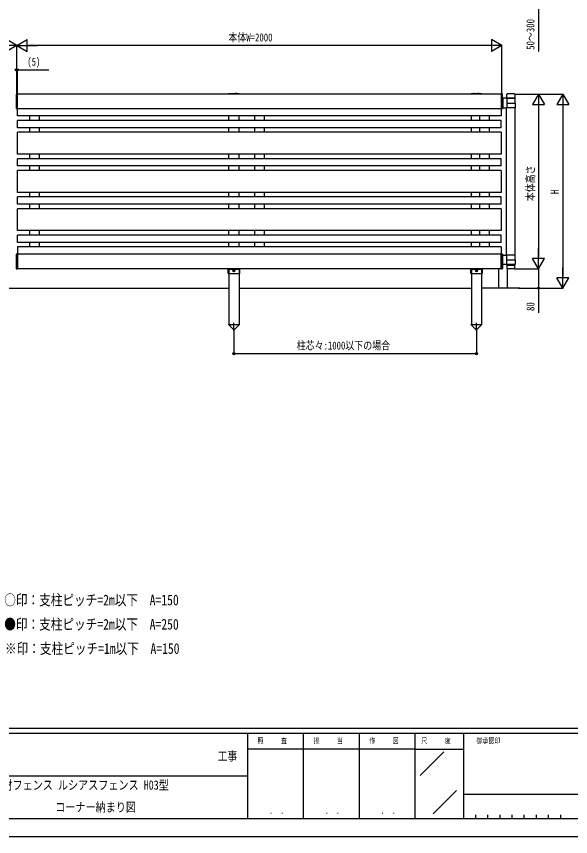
# Model space of a CAD drawing. Units: millimetres, scale not verified. Extents: x -4205 to 4205, y -2970 to 2970.
# Drawn here: x 342 to 2627, y -2970 to 411 of the extents above; entities that cross this region are included whole.
import ezdxf
from ezdxf.enums import TextEntityAlignment as Align

# ---------------------------------------------------------------- set-up
doc = ezdxf.new("R2010")
doc.units = ezdxf.units.MM
doc.header["$LTSCALE"] = 10
for name, color, linetype in [('0-2_USER1', 3, 'Continuous'), ('0-3_YKK_A1', 4, 'Continuous'), ('0-4_YKK_D', 6, 'Continuous'), ('0-5_YKK_ZWAK', 7, 'Continuous')]:
    doc.layers.add(name, color=color, linetype=linetype)
doc.styles.add('ＭＳ ゴシック', font='')
doc.styles.get('ＭＳ ゴシック').set_extended_font_data('MS Gothic')

msp = doc.modelspace()

# ---------------------------------------------------------------- linework, layer by layer
at = {"layer": '0-3_YKK_A1'}
for p, q in [((345.94, 89.46), (345.44, 89.46)), ((2340.94, 90.38), (345.94, 90.38)), ((345.94, 0.38), (345.94, 90.38)), ((1259.94, 91.58), (1217.94, 91.58)), ((1227.94, 92.58), (1232.44, 92.58)), ((1249.94, 92.58), (1245.44, 92.58)), ((2259.94, 91.58), (2217.94, 91.58)), ((2227.94, 92.58), (2232.44, 92.58)), ((2249.94, 92.58), (2245.44, 92.58)), ((2341.44, 90.88), (2341.44, 29.88)), ((2341.44, 90.88), (2344.94, 90.88)), ((2345.94, 30.88), (2345.94, 89.88)), ((2398.64, 73.08), (2345.94, 73.08)), ((2345.94, 73.08), (2345.94, 33.68)), ((2348.44, 73.08), (2348.44, 33.68)), ((2364.74, 73.08), (2364.74, 89.88)), ((2364.74, 74.08), (2366.47, 75.08)), ((2364.74, 74.08), (2364.74, 73.08)), ((2364.74, 74.08), (2397.14, 74.08)), ((2364.91, 73.08), (2364.91, 53.38)), ((2396.14, 90.88), (2365.74, 90.88)), ((2366.47, 75.08), (2395.41, 75.08)), ((2397.14, 74.08), (2395.41, 75.08)), ((2397.14, 89.88), (2397.14, 73.08)), ((2397.14, 74.08), (2397.14, 73.08)), ((2398.64, 53.38), (2398.64, 73.08)), ((2364.64, 53.38), (2364.64, 33.68)), ((2364.64, 53.38), (2398.64, 53.38)), ((2398.64, 53.38), (2398.64, 33.68)), ((345.94, 31.46), (345.44, 31.46)), ((2340.94, 29.88), (345.94, 29.88)), ((2340.94, 0.38), (345.94, 0.38)), ((395.44, 0.38), (395.44, -18.37)), ((435.44, 0.38), (435.44, -18.37)), ((1217.94, -18.37), (1217.94, 0.38)), ((1259.94, -18.37), (1259.94, 0.38)), ((1323.44, 0.38), (1323.44, -18.37)), ((1363.44, 0.38), (1363.44, -18.37)), ((2217.94, -18.37), (2217.94, 0.38)), ((2251.44, 0.38), (2251.44, -18.37)), ((2291.44, 0.38), (2291.44, -18.37)), ((2341.44, 29.88), (2344.94, 29.88)), ((2345.94, 33.68), (2364.64, 33.68)), ((2363.44, -572.92), (2363.44, 33.68)), ((2398.64, 33.68), (2364.64, 33.68)), ((2398.44, -572.92), (2398.44, 33.68)), ((2340.94, -18.37), (345.94, -18.37)), ((345.94, -48.37), (345.94, -18.37)), ((2340.94, -48.37), (2340.94, -18.37)), ((2340.94, -48.37), (345.94, -48.37)), ((2340.94, -67.12), (345.94, -67.12)), ((345.94, -157.12), (345.94, -67.12)), ((395.44, -48.37), (395.44, -67.12)), ((435.44, -48.37), (435.44, -67.12)), ((1217.94, -67.12), (1217.94, -48.37)), ((1259.94, -67.12), (1259.94, -48.37)), ((1323.44, -48.37), (1323.44, -67.12)), ((1363.44, -48.37), (1363.44, -67.12)), ((2217.94, -67.12), (2217.94, -48.37)), ((2251.44, -48.37), (2251.44, -67.12)), ((2291.44, -48.37), (2291.44, -67.12)), ((2340.94, -67.12), (2340.94, -157.12)), ((2340.94, -157.12), (345.94, -157.12)), ((395.44, -157.12), (395.44, -175.87)), ((435.44, -157.12), (435.44, -175.87)), ((1217.94, -175.87), (1217.94, -157.12)), ((1259.94, -175.87), (1259.94, -157.12)), ((1323.44, -157.12), (1323.44, -175.87)), ((1363.44, -157.12), (1363.44, -175.87)), ((2217.94, -175.87), (2217.94, -157.12)), ((2251.44, -157.12), (2251.44, -175.87)), ((2291.44, -157.12), (2291.44, -175.87)), ((2340.94, -175.87), (345.94, -175.87)), ((345.94, -205.87), (345.94, -175.87)), ((2340.94, -205.87), (2340.94, -175.87)), ((2340.94, -205.87), (345.94, -205.87)), ((2340.94, -224.62), (345.94, -224.62)), ((345.94, -314.62), (345.94, -224.62)), ((395.44, -205.87), (395.44, -224.62)), ((435.44, -205.87), (435.44, -224.62)), ((1217.94, -224.62), (1217.94, -205.87)), ((1259.94, -224.62), (1259.94, -205.87)), ((1323.44, -205.87), (1323.44, -224.62)), ((1363.44, -205.87), (1363.44, -224.62)), ((2217.94, -224.62), (2217.94, -205.87)), ((2251.44, -205.87), (2251.44, -224.62)), ((2291.44, -205.87), (2291.44, -224.62)), ((2340.94, -224.62), (2340.94, -314.62)), ((2340.94, -314.62), (345.94, -314.62)), ((2340.94, -333.37), (345.94, -333.37)), ((345.94, -363.37), (345.94, -333.37)), ((395.44, -314.62), (395.44, -333.37)), ((435.44, -314.62), (435.44, -333.37)), ((1217.94, -333.37), (1217.94, -314.62)), ((1259.94, -333.37), (1259.94, -314.62)), ((1323.44, -314.62), (1323.44, -333.37)), ((1363.44, -314.62), (1363.44, -333.37)), ((2217.94, -333.37), (2217.94, -314.62)), ((2251.44, -314.62), (2251.44, -333.37)), ((2291.44, -314.62), (2291.44, -333.37)), ((2340.94, -363.37), (2340.94, -333.37)), ((2340.94, -363.37), (345.94, -363.37)), ((395.44, -363.37), (395.44, -382.12)), ((435.44, -363.37), (435.44, -382.12)), ((1217.94, -382.12), (1217.94, -363.37)), ((1259.94, -382.12), (1259.94, -363.37)), ((1323.44, -363.37), (1323.44, -382.12)), ((1363.44, -363.37), (1363.44, -382.12)), ((2217.94, -382.12), (2217.94, -363.37)), ((2251.44, -363.37), (2251.44, -382.12)), ((2291.44, -363.37), (2291.44, -382.12)), ((2340.94, -382.12), (345.94, -382.12)), ((345.94, -472.12), (345.94, -382.12)), ((2340.94, -382.12), (2340.94, -472.12)), ((2340.94, -472.12), (345.94, -472.12)), ((395.44, -472.12), (395.44, -490.87)), ((435.44, -472.12), (435.44, -490.87)), ((1217.94, -490.87), (1217.94, -472.12)), ((1259.94, -490.87), (1259.94, -472.12)), ((1323.44, -472.12), (1323.44, -490.87)), ((1363.44, -472.12), (1363.44, -490.87)), ((2217.94, -490.87), (2217.94, -472.12)), ((2251.44, -472.12), (2251.44, -490.87)), ((2291.44, -472.12), (2291.44, -490.87)), ((2340.94, -490.87), (345.94, -490.87)), ((345.94, -520.87), (345.94, -490.87)), ((2340.94, -520.87), (2340.94, -490.87)), ((2340.94, -520.87), (345.94, -520.87)), ((2340.94, -539.62), (345.94, -539.62)), ((345.94, -539.62), (345.94, -629.62)), ((395.44, -520.87), (395.44, -539.62)), ((435.44, -520.87), (435.44, -539.62)), ((1217.94, -539.62), (1217.94, -520.87)), ((1259.94, -539.62), (1259.94, -520.87)), ((1323.44, -520.87), (1323.44, -539.62)), ((1363.44, -520.87), (1363.44, -539.62)), ((2217.94, -539.62), (2217.94, -520.87)), ((2251.44, -520.87), (2251.44, -539.62)), ((2291.44, -520.87), (2291.44, -539.62)), ((345.94, -570.54), (345.44, -570.54)), ((2340.94, -569.12), (345.94, -569.12)), ((2341.44, -630.12), (2341.44, -569.12)), ((2341.44, -569.12), (2344.94, -569.12)), ((2345.94, -570.12), (2345.94, -629.12)), ((2345.94, -572.92), (2364.64, -572.92)), ((2345.94, -612.32), (2345.94, -572.92)), ((2348.44, -612.32), (2348.44, -572.92)), ((2364.64, -592.62), (2364.64, -572.92)), ((2398.64, -572.92), (2364.64, -572.92)), ((2398.64, -592.62), (2398.64, -572.92)), ((2364.64, -592.62), (2398.64, -592.62)), ((2364.91, -612.32), (2364.91, -592.62)), ((2398.64, -592.62), (2398.64, -612.32)), ((345.94, -628.54), (345.44, -628.54)), ((2340.94, -629.62), (345.94, -629.62)), ((1215.69, -632.59), (1217.69, -632.59)), ((1215.69, -648.59), (1215.69, -632.59)), ((1217.69, -629.62), (1217.69, -632.59)), ((1217.69, -631.59), (1260.19, -631.59)), ((1217.94, -629.54), (1217.94, -859.54)), ((1234.39, -637.59), (1243.49, -637.59)), ((1234.44, -637.59), (1243.44, -637.59)), ((1236.87, -637.24), (1236.87, -637.94)), ((1236.87, -637.24), (1238.09, -637.24)), ((1236.87, -637.94), (1238.09, -637.94)), ((1238.59, -635.52), (1239.29, -635.52)), ((1238.59, -635.52), (1238.59, -636.74)), ((1238.59, -638.44), (1238.59, -639.67)), ((1238.59, -639.67), (1239.29, -639.67)), ((1238.94, -642.14), (1238.94, -633.04)), ((1239.29, -635.52), (1239.29, -636.74)), ((1239.29, -638.44), (1239.29, -639.67)), ((1239.79, -637.24), (1241.02, -637.24)), ((1239.79, -637.94), (1241.02, -637.94)), ((1241.02, -637.24), (1241.02, -637.94)), ((1259.94, -629.54), (1259.94, -859.54)), ((1260.19, -629.62), (1260.19, -632.59)), ((1260.19, -632.59), (1262.19, -632.59)), ((1262.19, -632.59), (1262.19, -648.59)), ((2215.69, -632.59), (2217.69, -632.59)), ((2215.69, -648.59), (2215.69, -632.59)), ((2217.69, -629.62), (2217.69, -632.59)), ((2217.69, -631.59), (2260.19, -631.59)), ((2217.94, -629.54), (2217.94, -859.54)), ((2234.39, -637.59), (2243.49, -637.59)), ((2234.44, -637.59), (2243.44, -637.59)), ((2236.86, -637.24), (2236.86, -637.94)), ((2236.86, -637.24), (2238.09, -637.24)), ((2236.86, -637.94), (2238.09, -637.94)), ((2238.59, -635.52), (2239.29, -635.52)), ((2238.59, -635.52), (2238.59, -636.74)), ((2238.59, -638.44), (2238.59, -639.67)), ((2238.59, -639.67), (2239.29, -639.67)), ((2238.94, -642.14), (2238.94, -633.04)), ((2239.29, -635.52), (2239.29, -636.74)), ((2239.29, -638.44), (2239.29, -639.67)), ((2239.79, -637.24), (2241.01, -637.24)), ((2239.79, -637.94), (2241.01, -637.94)), ((2241.01, -637.24), (2241.01, -637.94)), ((2259.94, -629.54), (2259.94, -859.54)), ((2260.19, -629.62), (2260.19, -632.59)), ((2260.19, -632.59), (2262.19, -632.59)), ((2262.19, -632.59), (2262.19, -648.59)), ((2329.59, -629.62), (2329.59, -709.54)), ((2341.44, -630.12), (2344.94, -630.12)), ((2398.64, -612.32), (2345.94, -612.32)), ((2364.74, -613.32), (2364.74, -612.32)), ((2364.74, -612.32), (2364.74, -629.12)), ((2364.74, -613.32), (2366.47, -614.32)), ((2364.74, -613.32), (2397.14, -613.32)), ((2365.59, -630.11), (2365.59, -709.54)), ((2396.14, -630.12), (2365.74, -630.12)), ((2366.47, -614.32), (2395.41, -614.32)), ((2397.14, -613.32), (2395.41, -614.32)), ((2397.14, -613.32), (2397.14, -612.32)), ((2397.14, -629.12), (2397.14, -612.32)), ((1215.69, -648.59), (1262.19, -648.59)), ((2215.69, -648.59), (2262.19, -648.59)), ((259.94, -709.54), (1217.94, -709.54)), ((1259.94, -709.54), (2217.94, -709.54)), ((2418.12, -709.54), (2259.94, -709.54)), ((1217.74, -860.54), (1217.74, -859.54)), ((1217.74, -859.54), (1260.14, -859.54)), ((1217.74, -860.54), (1235.42, -878.08)), ((1238.94, -885.05), (1238.94, -852.57)), ((1260.14, -860.54), (1242.46, -878.08)), ((1260.14, -859.54), (1260.14, -860.54)), ((2217.74, -860.54), (2217.74, -859.54)), ((2217.74, -859.54), (2260.14, -859.54)), ((2217.74, -860.54), (2235.42, -878.08)), ((2238.94, -885.05), (2238.94, -852.57)), ((2260.14, -860.54), (2242.46, -878.08)), ((2260.14, -859.54), (2260.14, -860.54))]:
    msp.add_line(p, q, dxfattribs=at)
for points in [[(345.44, 30.46), (345.44, 90.46), (341.44, 90.46), (341.44, 30.46)], [(345.44, -629.54), (345.44, -569.54), (341.44, -569.54), (341.44, -629.54)]]:
    msp.add_lwpolyline(points, close=True, dxfattribs=at)
for points in [[(2340.94, 90.38), (2340.94, 0.38), (345.94, 0.38)], [(2340.94, -539.62), (2340.94, -629.62), (345.94, -629.62)]]:
    msp.add_lwpolyline(points, dxfattribs=at)
for centre in [(1238.94, -637.59), (2238.94, -637.59)]:
    msp.add_circle(centre, 4.25, dxfattribs=at)
for centre, radius, start, end in [((1217.94, 89.88), 1.7, 90, 162.89536), ((1227.94, 91.58), 1, 90, 180), ((1232.44, 91.58), 1, 0, 90), ((1245.44, 91.58), 1, 90, 180), ((1249.94, 91.58), 1, 0, 90), ((1259.94, 89.88), 1.7, 17.10464, 90), ((2217.94, 89.88), 1.7, 90, 162.89536), ((2227.94, 91.58), 1, 90, 180), ((2232.44, 91.58), 1, 0, 90), ((2245.44, 91.58), 1, 90, 180), ((2249.94, 91.58), 1, 0, 90), ((2259.94, 89.88), 1.7, 17.10464, 90), ((2344.94, 89.88), 1, 0, 90), ((2365.74, 89.88), 1, 90, 180), ((2396.14, 89.88), 1, 0, 90), ((2344.94, 30.88), 1, 270, 0), ((2344.94, -570.12), 1, 0, 90), ((1238.09, -636.74), 0.5, 270, 0), ((1238.09, -638.44), 0.5, 0, 90), ((1239.79, -636.74), 0.5, 180, 270), ((1239.79, -638.44), 0.5, 90, 180), ((2238.09, -636.74), 0.5, 270, 0), ((2238.09, -638.44), 0.5, 0, 90), ((2239.79, -636.74), 0.5, 180, 270), ((2239.79, -638.44), 0.5, 90, 180), ((2344.94, -629.12), 1, 270, 0), ((2365.74, -629.12), 1, 180, 270), ((2396.14, -629.12), 1, 270, 0), ((1238.94, -874.54), 5, 225.20979, 314.79021), ((1238.94, -874.54), 5, 225.20979, 314.79021), ((2238.94, -874.54), 5, 225.20979, 314.79021), ((2238.94, -874.54), 5, 225.20979, 314.79021)]:
    msp.add_arc(centre, radius, start, end, dxfattribs=at)
at = {"layer": '0-4_YKK_D'}
for p, q in [((343.44, 290.46), (301, 314.96)), ((343.44, 290.46), (385.87, 314.96)), ((385.87, 265.96), (385.87, 314.96)), ((2343.44, 290.46), (2301, 314.96)), ((2301, 314.96), (2301, 265.96)), ((343.44, 290.46), (258.57, 290.46)), ((343.44, 290.46), (301, 265.96)), ((343.44, 91.46), (343.44, 291.46)), ((343.44, 120.95), (343.44, 291.46)), ((343.44, 290.46), (385.87, 265.96)), ((343.44, 290.46), (428.31, 290.46)), ((2294.44, 290.46), (392.44, 290.46)), ((2343.44, 290.46), (2258.57, 290.46)), ((2343.44, 290.46), (2301, 265.96)), ((2343.44, 91.46), (2343.44, 291.46)), ((340.94, 190.46), (345.94, 190.46)), ((345.94, 91.46), (345.94, 191.46)), ((345.94, 190.46), (475.54, 190.46)), ((2395.94, 90.46), (2495.94, 90.46)), ((2395.94, 90.46), (2595.94, 90.46)), ((2494.94, 90.46), (2470.44, 48.03)), ((2494.94, 90.46), (2519.44, 48.03)), ((2494.94, 90.46), (2494.94, 5.59)), ((2594.94, 90.46), (2570.44, 48.03)), ((2594.94, 90.46), (2619.44, 48.03)), ((2594.94, 90.46), (2594.94, 5.59)), ((2470.44, 48.03), (2519.44, 48.03)), ((2494.94, 41.46), (2494.94, -580.54)), ((2570.44, 48.03), (2619.44, 48.03)), ((2594.94, 41.46), (2594.94, -660.54)), ((2494.94, -629.54), (2494.94, -544.66)), ((2494.94, -629.54), (2470.44, -587.1)), ((2519.44, -587.1), (2470.44, -587.1)), ((2494.94, -629.54), (2519.44, -587.1)), ((2395.94, -629.54), (2495.94, -629.54)), ((2395.94, -629.54), (2495.94, -629.54)), ((2594.94, -709.54), (2594.94, -624.66)), ((2594.94, -709.54), (2570.44, -667.1)), ((2619.44, -667.1), (2570.44, -667.1)), ((2594.94, -709.54), (2619.44, -667.1)), ((2412.94, -709.54), (2595.94, -709.54)), ((1238.94, -880.54), (1238.94, -980.54)), ((2238.94, -880.54), (2238.94, -980.54)), ((1238.94, -979.54), (2238.94, -979.54))]:
    msp.add_line(p, q, dxfattribs=at)
for points in [[(2494.94, 583.87), (2494.94, 479.37), (2494.94, 265.97)], [(2494.94, -629.54), (2494.94, -709.54), (2494.94, -810.7)]]:
    msp.add_lwpolyline(points, dxfattribs=at)
for centre in [(340.94, 190.46), (345.94, 190.46), (2494.94, -709.54), (1238.94, -979.54), (2238.94, -979.54)]:
    msp.add_circle(centre, 4.25, dxfattribs=at)
at = {"layer": '0-5_YKK_ZWAK'}
for p, q in [((3895.02, -2525), (-3904.98, -2525)), ((1295.02, -2545), (-4.98, -2545)), ((1525.02, -2545), (1525.02, -2895)), ((1755.02, -2545), (1755.02, -2895)), ((1985.02, -2545), (1985.02, -2895)), ((2185.02, -2545), (1985.02, -2545)), ((3217.52, -2545), (2185.02, -2545)), ((2185.02, -2545), (2185.02, -2895)), ((1985.02, -2610), (1295.02, -2610)), ((1985.02, -2610), (2185.02, -2610)), ((2007.1, -2718.29), (2105.04, -2620.36)), ((-4.98, -2720), (1295.02, -2720)), ((2060.67, -2875.99), (2156.89, -2779.77)), ((2185.02, -2795), (3217.52, -2795)), ((-4.98, -2895), (1295.02, -2895)), ((1295.02, -2895), (1985.02, -2895)), ((1985.02, -2895), (2185.02, -2895)), ((2185.02, -2895), (3217.52, -2895)), ((2235.02, -2880), (2235.02, -2895)), ((2285.02, -2880), (2285.02, -2895)), ((2335.02, -2880), (2335.02, -2895)), ((2385.02, -2880), (2385.02, -2895)), ((2435.02, -2880), (2435.02, -2895)), ((2485.02, -2880), (2485.02, -2895)), ((2535.02, -2880), (2535.02, -2895)), ((2585.02, -2880), (2585.02, -2895))]:
    msp.add_line(p, q, dxfattribs=at)
msp.add_lwpolyline([(-4205, -2970), (4205, -2970), (4205, 2970), (-4205, 2970)], close=True, dxfattribs=at)
msp.add_lwpolyline([(1985.02, -2545), (1295.02, -2545), (1295.02, -2895)], dxfattribs=at)

# ---------------------------------------------------------------- texts
at = {"layer": '0-2_USER1', "style": 'ＭＳ ゴシック', "width": 0.8}
for s, height, p in [('○印：支柱ピッチ=2m以下\u3000A=150', 43.99, (291.8, -2030)), ('●印：支柱ピッチ=2m以下\u3000A=250', 43.99, (291.8, -2130)), ('※印：支柱ピッチ=1m以下\u3000A=150', 43.99, (295, -2230)), ('形材フェンス ルシアスフェンス H03型', 38.12, (242.97, -2788)), ('コーナー納まり図', 38.12, (502.27, -2879))]:
    msp.add_text(s, height=height, dxfattribs=at).set_placement(p, align=Align.BOTTOM_LEFT)
at = {"layer": '0-4_YKK_D', "style": 'ＭＳ ゴシック', "width": 0.8}
for s, p in [('50～300', (2487.94, 272.97)), ('本体高さ', (2487.94, -351.14)), ('H', (2587.94, -321.54)), ('80', (2487.94, -803.7))]:
    msp.add_text(s, height=32.99, rotation=90, dxfattribs=at).set_placement(p, align=Align.BOTTOM_LEFT)
for s, p in [('本体W=2000', (1216.24, 297.46)), ('(5)', (386.94, 197.46)), ('柱芯々:1000以下の場合', (1497.74, -972.54))]:
    msp.add_text(s, height=32.99, dxfattribs=at).set_placement(p, align=Align.BOTTOM_LEFT)
at = {"layer": '0-5_YKK_ZWAK', "style": 'ＭＳ ゴシック', "width": 0.8}
for s, height, p in [('照     査', 21.99, (1336.42, -2592.5)), ('担     当', 21.99, (1567.22, -2592.5)), ('作     図', 21.99, (1797.22, -2592.5)), ('尺     度', 21.99, (2011.42, -2592.5)), ('御承認印', 21.99, (2239.14, -2592.5)), ('工事', 36.66, (1172.33, -2667.46)), ('． ．', 25.92, (1385, -2884.35)), ('． ．', 25.92, (1615, -2884.35)), ('． ．', 25.92, (1845, -2884.35))]:
    msp.add_text(s, height=height, dxfattribs=at).set_placement(p, align=Align.BOTTOM_LEFT)

doc.saveas('drawing.dxf')
